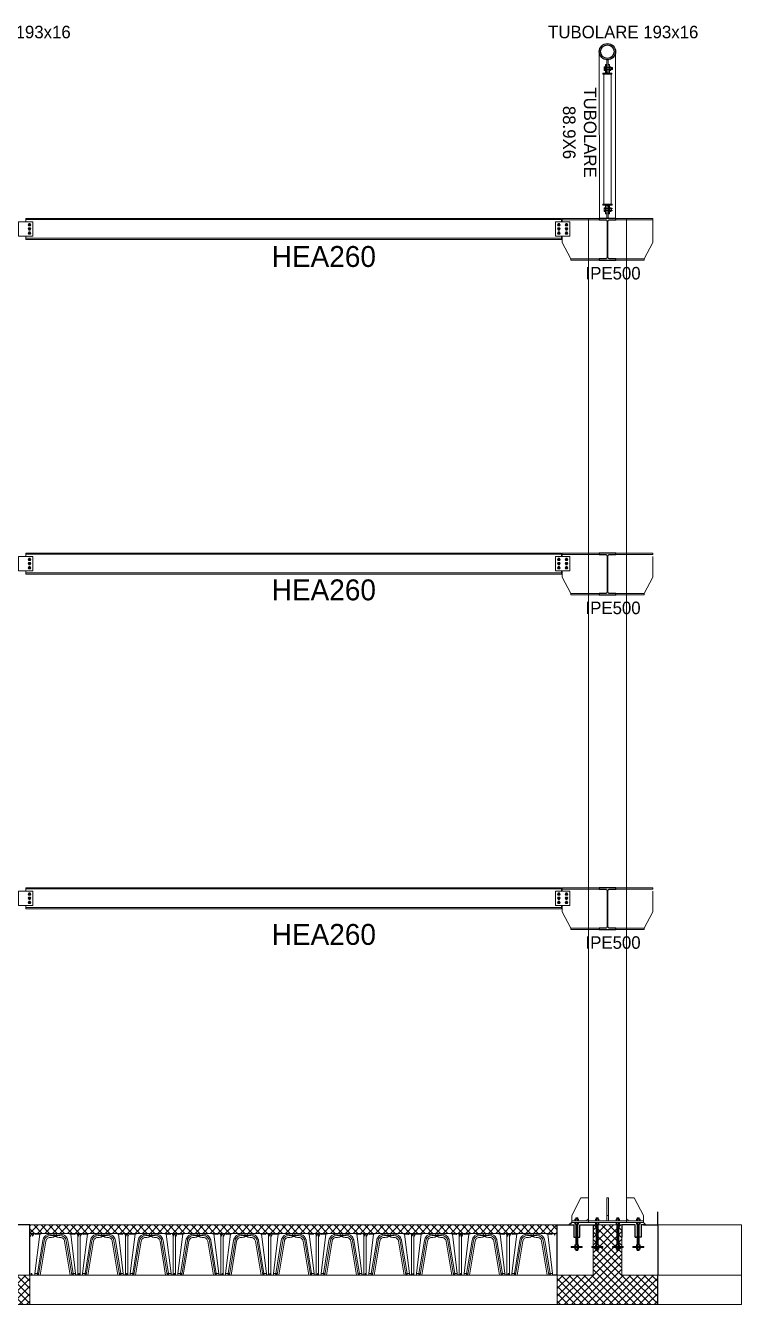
# Model space of a CAD drawing. Header units: millimetres. Extents: x -6949 to 549764, y -83146 to 127128.
# Drawn here: x 541210 to 549764, y 61563 to 76849 of the extents above; entities that cross this region are included whole.
import ezdxf

# ---------------------------------------------------------------- set-up
doc = ezdxf.new("R2010")
doc.units = ezdxf.units.MM
for name, color, linetype, lineweight in [('bulloni', 5, 'Continuous', 9), ('fonda', 7, 'Continuous', 18), ('iglù', 252, 'Continuous', 9), ('piastra', 6, 'Continuous', 18), ('S-BEAM', 5, 'Continuous', 18), ('S-COLS', 7, 'Continuous', 18), ('S-FSTN', 7, 'Continuous', 18), ('S20', 7, 'Continuous', 25), ('SEZIONI acciaio - Steel sections', 7, 'Continuous', 25), ('solaio2', 7, 'Continuous', 9)]:
    doc.layers.add(name, color=color, linetype=linetype, lineweight=lineweight)
doc.layers.add('quote', color=7, linetype='Continuous', lineweight=5, true_color=0x383838)
doc.styles.get("Standard").update_dxf_attribs({"font": ''})
doc.styles.get('Standard').set_extended_font_data('Bahnschrift Light')

# ---------------------------------------------------------------- blocks, each defined once
blk = doc.blocks.new('*U1355')
at = {"layer": 'bulloni'}
for p, q in [((-9, 0), (9, 1)), ((-7, 7), (7, 6)), ((-7, 3), (7, 4)), ((-9, -7), (9, -6)), ((-7, -3), (7, -3))]:
    blk.add_line(p, q, dxfattribs=at)
blk = doc.blocks.new('*U1356')
at = {"color": 0, "linetype": 'ByBlock', "lineweight": -2, "transparency": 16777216}
for p in [(0, 227.5), (0, 210), (0, 192.5), (0, 175), (0, 157.5), (0, 140), (0, 122.5), (0, 105), (0, 87.5), (0, 70), (0, 52.5), (0, 35), (0, 17.5), (0, 0)]:
    blk.add_blockref('*U1355', p, dxfattribs=at)
blk = doc.blocks.new('*U1393')
at = {"layer": 'bulloni'}
for p, q in [((-9, 0), (9, 1)), ((-7, 7), (7, 6)), ((-7, 3), (7, 4)), ((-9, -7), (9, -6)), ((-7, -3), (7, -3))]:
    blk.add_line(p, q, dxfattribs=at)
blk = doc.blocks.new('*U1374')
at = {"color": 0, "linetype": 'ByBlock', "lineweight": -2, "transparency": 16777216}
for p in [(0, 227.5), (0, 210), (0, 192.5), (0, 175), (0, 157.5), (0, 140), (0, 122.5), (0, 105), (0, 87.5), (0, 70), (0, 52.5), (0, 35), (0, 17.5), (0, 0)]:
    blk.add_blockref('*U1393', p, dxfattribs=at)
blk = doc.blocks.new('*U1375')
at = {"layer": 'bulloni'}
for p, q in [((-9, 0), (9, 1)), ((-7, 7), (7, 6)), ((-7, 3), (7, 4)), ((-9, -7), (9, -6)), ((-7, -3), (7, -3))]:
    blk.add_line(p, q, dxfattribs=at)
blk = doc.blocks.new('*U1376')
at = {"color": 0, "linetype": 'ByBlock', "lineweight": -2, "transparency": 16777216}
for p in [(0, 227.5), (0, 210), (0, 192.5), (0, 175), (0, 157.5), (0, 140), (0, 122.5), (0, 105), (0, 87.5), (0, 70), (0, 52.5), (0, 35), (0, 17.5), (0, 0)]:
    blk.add_blockref('*U1375', p, dxfattribs=at)
blk = doc.blocks.new('*U1353')
at = {"layer": 'bulloni'}
for p, q in [((-9, 0), (9, 1)), ((-7, 7), (7, 6)), ((-7, 3), (7, 4)), ((-9, -7), (9, -6)), ((-7, -3), (7, -3))]:
    blk.add_line(p, q, dxfattribs=at)
blk = doc.blocks.new('*U1354')
at = {"color": 0, "linetype": 'ByBlock', "lineweight": -2, "transparency": 16777216}
for p in [(0, 227.5), (0, 210), (0, 192.5), (0, 175), (0, 157.5), (0, 140), (0, 122.5), (0, 105), (0, 87.5), (0, 70), (0, 52.5), (0, 35), (0, 17.5), (0, 0)]:
    blk.add_blockref('*U1353', p, dxfattribs=at)
blk = doc.blocks.new('*U1379')
at = {"layer": 'bulloni'}
blk.add_lwpolyline([(-16, 0), (-8, -14), (8, -14), (16, 0), (8, 14), (-8, 14)], close=True, dxfattribs=at)
for radius in [9, 7.88]:
    blk.add_circle((0, 0), radius, dxfattribs=at)
blk = doc.blocks.new('*U1380')
at = {"color": 0, "linetype": 'ByBlock', "lineweight": -2, "transparency": 16777216}
for p in [(0, 0), (0, -50), (0, -100)]:
    blk.add_blockref('*U1379', p, dxfattribs=at)
blk = doc.blocks.new('*U1372')
at = {"layer": 'bulloni'}
blk.add_lwpolyline([(-16, 0), (-8, -14), (8, -14), (16, 0), (8, 14), (-8, 14)], close=True, dxfattribs=at)
for radius in [9, 7.88]:
    blk.add_circle((0, 0), radius, dxfattribs=at)
blk = doc.blocks.new('*U1373')
at = {"color": 0, "linetype": 'ByBlock', "lineweight": -2, "transparency": 16777216}
for p in [(0, 0), (0, -50), (0, -100)]:
    blk.add_blockref('*U1372', p, dxfattribs=at)
blk = doc.blocks.new('*U1370')
at = {"layer": 'bulloni'}
blk.add_lwpolyline([(-16, 0), (-8, -14), (8, -14), (16, 0), (8, 14), (-8, 14)], close=True, dxfattribs=at)
for radius in [9, 7.88]:
    blk.add_circle((0, 0), radius, dxfattribs=at)
blk = doc.blocks.new('*U1371')
at = {"color": 0, "linetype": 'ByBlock', "lineweight": -2, "transparency": 16777216}
for p in [(0, 0), (0, -50), (0, -100)]:
    blk.add_blockref('*U1370', p, dxfattribs=at)
blk = doc.blocks.new('*U1391')
at = {"layer": 'bulloni'}
blk.add_lwpolyline([(-16, 0), (-8, -14), (8, -14), (16, 0), (8, 14), (-8, 14)], close=True, dxfattribs=at)
for radius in [9, 7.88]:
    blk.add_circle((0, 0), radius, dxfattribs=at)
blk = doc.blocks.new('*U1392')
at = {"color": 0, "linetype": 'ByBlock', "lineweight": -2, "transparency": 16777216}
for p in [(0, 0), (0, -50), (0, -100)]:
    blk.add_blockref('*U1391', p, dxfattribs=at)
blk = doc.blocks.new('*U1383')
at = {"layer": 'bulloni'}
blk.add_lwpolyline([(-16, 0), (-8, -14), (8, -14), (16, 0), (8, 14), (-8, 14)], close=True, dxfattribs=at)
for radius in [9, 7.88]:
    blk.add_circle((0, 0), radius, dxfattribs=at)
blk = doc.blocks.new('*U1384')
at = {"color": 0, "linetype": 'ByBlock', "lineweight": -2, "transparency": 16777216}
for p in [(0, 0), (0, -50), (0, -100)]:
    blk.add_blockref('*U1383', p, dxfattribs=at)
blk = doc.blocks.new('*U1381')
at = {"layer": 'bulloni'}
blk.add_lwpolyline([(-16, 0), (-8, -14), (8, -14), (16, 0), (8, 14), (-8, 14)], close=True, dxfattribs=at)
for radius in [9, 7.88]:
    blk.add_circle((0, 0), radius, dxfattribs=at)
blk = doc.blocks.new('*U1382')
at = {"color": 0, "linetype": 'ByBlock', "lineweight": -2, "transparency": 16777216}
for p in [(0, 0), (0, -50), (0, -100)]:
    blk.add_blockref('*U1381', p, dxfattribs=at)
blk = doc.blocks.new('*U1421')
at = {"layer": 'bulloni'}
blk.add_lwpolyline([(-16, 0), (-8, -14), (8, -14), (16, 0), (8, 14), (-8, 14)], close=True, dxfattribs=at)
for radius in [9, 7.88]:
    blk.add_circle((0, 0), radius, dxfattribs=at)
blk = doc.blocks.new('*U1422')
at = {"color": 0, "linetype": 'ByBlock', "lineweight": -2, "transparency": 16777216}
for p in [(0, 0), (0, -50), (0, -100)]:
    blk.add_blockref('*U1421', p, dxfattribs=at)
blk = doc.blocks.new('*U1413')
at = {"layer": 'bulloni'}
blk.add_lwpolyline([(-16, 0), (-8, -14), (8, -14), (16, 0), (8, 14), (-8, 14)], close=True, dxfattribs=at)
for radius in [9, 7.88]:
    blk.add_circle((0, 0), radius, dxfattribs=at)
blk = doc.blocks.new('*U1414')
at = {"color": 0, "linetype": 'ByBlock', "lineweight": -2, "transparency": 16777216}
for p in [(0, 0), (0, -50), (0, -100)]:
    blk.add_blockref('*U1413', p, dxfattribs=at)
blk = doc.blocks.new('*U1411')
at = {"layer": 'bulloni'}
blk.add_lwpolyline([(-16, 0), (-8, -14), (8, -14), (16, 0), (8, 14), (-8, 14)], close=True, dxfattribs=at)
for radius in [9, 7.88]:
    blk.add_circle((0, 0), radius, dxfattribs=at)
blk = doc.blocks.new('*U1412')
at = {"color": 0, "linetype": 'ByBlock', "lineweight": -2, "transparency": 16777216}
for p in [(0, 0), (0, -50), (0, -100)]:
    blk.add_blockref('*U1411', p, dxfattribs=at)
blk = doc.blocks.new('solido h 50')
at = {"linetype": 'Continuous'}
for p, q in [((107.6, 927.3), (108.9, 933.3)), ((107.6, 927.3), (107.6, 927.3)), ((107.6, 927.2), (107.6, 927.3)), ((107.6, 927.2), (107.6, 927.2)), ((107.6, 925.6), (107.6, 927.2)), ((110.2, 934.3), (113.1, 934.3)), ((115.6, 928.1), (114.5, 933.3)), ((117.8, 931.5), (115.8, 928.1)), ((140.9, 931.9), (123.5, 790.9)), ((126.8, 930.8), (126.5, 931.3)), ((140.8, 931.6), (126.8, 930.8)), ((140.9, 931.9), (140.9, 931.9)), ((140.9, 931.9), (140.9, 931.9)), ((140.9, 931.9), (140.9, 931.9)), ((140.9, 931.9), (140.9, 931.9)), ((141.6, 932.6), (141.6, 932.6)), ((150.4, 933.4), (150.3, 933.4)), ((174.8, 934.2), (174.6, 934.2)), ((177, 934.2), (174.7, 934.2)), ((176.1, 934.2), (174.8, 934.2)), ((177, 934.2), (176.1, 934.2)), ((177.3, 934.2), (177, 934.2)), ((177.3, 934.2), (177.3, 934.2)), ((177.3, 934.2), (177.3, 934.2)), ((177.9, 934.2), (177.3, 934.2)), ((177.9, 934.2), (177.3, 934.2)), ((177.9, 934.2), (177.9, 934.2)), ((179, 934.2), (177.9, 934.2)), ((206.9, 934.3), (186.3, 934.3)), ((186.3, 934.3), (206.9, 934.3)), ((190.6, 920.7), (190.6, 920.7)), ((190.6, 920.7), (190.7, 920.7)), ((190.6, 920.7), (190.7, 920.7)), ((190.6, 920.7), (190.6, 920.7)), ((191.4, 921.8), (191.3, 921.3)), ((191.3, 921.3), (191.3, 921.3)), ((191.3, 921.3), (191.3, 921.3)), ((191.6, 922.7), (191.4, 921.9)), ((191.4, 921.9), (191.4, 921.8)), ((191.6, 922.9), (191.6, 922.9)), ((191.6, 922.9), (191.6, 922.7)), ((191.6, 922.9), (191.6, 922.9)), ((191.9, 927.2), (193, 932.3)), ((192.2, 923.6), (192.2, 923.6)), ((200, 934.3), (193.2, 934.3)), ((193.2, 934.3), (193.2, 934.3)), ((199.3, 933), (193.9, 933)), ((200, 934.3), (200, 934.3)), ((200.1, 932.3), (201.2, 927.2)), ((201.5, 922.9), (201.5, 922.9)), ((201.6, 922.7), (201.5, 922.9)), ((201.5, 922.9), (201.5, 922.9)), ((201.7, 921.9), (201.6, 922.7)), ((201.8, 921.6), (201.7, 921.9)), ((201.9, 921.3), (201.8, 921.6)), ((201.9, 921.3), (201.9, 921.3)), ((201.9, 921.3), (201.9, 921.3)), ((202.5, 920.7), (202.6, 920.7)), ((202.6, 920.7), (202.9, 920.7)), ((202.9, 920.7), (202.6, 920.7)), ((242.8, 933.4), (242.8, 933.4)), ((251.6, 932.6), (251.6, 932.6)), ((252.3, 931.9), (252.3, 931.9)), ((252.3, 931.9), (252.3, 931.9)), ((252.3, 931.9), (252.3, 931.9)), ((252.3, 931.9), (252.3, 931.9)), ((252.3, 931.9), (269.6, 790.9)), ((267.8, 930.7), (252.3, 931.6)), ((277.7, 924.7), (274.2, 930.9)), ((277.7, 924.7), (277.7, 924.7)), ((278, 924.7), (279.6, 932.3)), ((278, 924.7), (278, 924.7)), ((278, 924.7), (278, 924.7)), ((278, 924.7), (278, 924.7)), ((280.5, 933), (281.9, 933)), ((282.8, 932.3), (284.5, 924.3)), ((284.5, 924.3), (284.5, 924.4)), ((284.5, 924.4), (284.5, 924.4)), ((286.3, 927.1), (284.7, 924.3)), ((284.8, 924.3), (284.7, 924.3)), ((287.1, 927.3), (286.6, 927.3)), ((287.1, 927.3), (287.1, 927.3)), ((287.1, 784.3), (287.1, 927.3)), ((107.6, 785.4), (107.6, 907.8)), ((151.9, 908.6), (132.4, 790.9)), ((136.8, 785.3), (157.1, 907.8)), ((163, 906.8), (142.7, 784.3)), ((142.7, 784.3), (163, 906.8)), ((151.9, 908.6), (151.9, 908.6)), ((163, 906.8), (163, 906.8)), ((163, 906.8), (163, 906.8)), ((230.2, 906.8), (230.2, 906.8)), ((250.4, 784.3), (230.2, 906.8)), ((230.2, 906.8), (230.2, 906.8)), ((230.2, 906.8), (250.4, 784.3)), ((256.3, 785.3), (236, 907.8)), ((241.2, 908.6), (241.2, 908.6)), ((260.7, 790.9), (241.2, 908.6)), ((107.6, 785.4), (108.2, 785.4)), ((107.6, 784.9), (107.6, 785.4)), ((108.2, 784.9), (107.6, 784.9)), ((107.6, 784.9), (107.6, 784.9)), ((108.2, 785.4), (108.6, 785.4)), ((108.5, 784.9), (108.2, 784.9)), ((108.5, 784.9), (109.7, 784.9)), ((109.8, 785.4), (108.6, 785.4)), ((112.7, 784.9), (109.7, 784.9)), ((109.8, 785.4), (112.2, 785.4)), ((113.5, 785.4), (112.2, 785.4)), ((113.9, 784.9), (112.7, 784.9)), ((112.8, 784.3), (112.7, 784.9)), ((112.8, 784.3), (114, 784.3)), ((114, 785.4), (113.5, 785.4)), ((113.9, 784.9), (130.1, 784.9)), ((114, 784.3), (113.9, 784.9)), ((123.5, 785.4), (114, 785.4)), ((114, 784.3), (130.1, 784.3)), ((123.5, 790.9), (123.4, 784.9)), ((124.4, 790.9), (123.5, 790.9)), ((124.4, 790.9), (132.5, 790.9)), ((130.1, 784.9), (136.4, 784.9)), ((136.8, 784.3), (130.1, 784.3)), ((131.5, 785.3), (132.5, 790.9)), ((135.3, 790.1), (134.9, 785)), ((137.3, 790.9), (136.2, 790.9)), ((136.8, 785.1), (136.8, 784.3)), ((141.1, 784.3), (136.8, 784.3)), ((141.1, 784.3), (142.7, 784.3)), ((252.1, 784.3), (250.4, 784.3)), ((256.5, 784.3), (252.1, 784.3)), ((255.9, 790.9), (256.9, 790.9)), ((256.3, 785.3), (256.4, 784.9)), ((256.8, 784.9), (256.4, 784.9)), ((256.4, 784.9), (256.5, 784.3)), ((256.5, 784.3), (256.9, 784.3)), ((287.1, 784.9), (256.8, 784.9)), ((256.8, 784.9), (256.8, 784.9)), ((256.9, 784.3), (256.9, 784.3)), ((263.1, 784.3), (256.9, 784.3)), ((258.3, 785), (257.8, 790.1)), ((268.7, 790.9), (260.7, 790.9)), ((261.6, 785.3), (260.7, 790.9)), ((279.3, 784.3), (263.1, 784.3)), ((268.7, 790.9), (269.6, 790.9)), ((269.6, 790.9), (269.7, 784.9)), ((279.3, 784.3), (280.5, 784.3)), ((279.9, 790.1), (279.5, 785)), ((286.7, 784.3), (280.5, 784.3)), ((281.8, 790.9), (280.8, 790.9)), ((283.2, 785), (282.7, 790.1)), ((287.1, 784.3), (286.7, 784.3))]:
    blk.add_line(p, q, dxfattribs=at)
for points in [[(173.4, 931, 0.136663), (161.4, 925.6, 0.075513), (156.2, 919.8, 0.069948), (152.9, 912.6, 0.0344), (151.9, 908.6)], [(157.1, 907.8, -0.089518), (159.9, 915.6, -0.08462), (164.5, 921.1, -0.102034), (171.3, 925, -0.039458), (174.2, 925.6)], [(175.1, 919.3, 0.133193), (168.5, 916.4, 0.106303), (164.5, 911.4, 0.076859), (163, 906.8)], [(191.6, 922.9, -0.162784), (192, 923.5, -0.095787), (192.2, 923.6)], [(201, 923.6, -0.128744), (201.2, 923.4, -0.135765), (201.5, 922.9)], [(218, 919.3, -0.115244), (223.8, 917, -0.089496), (227.6, 913.3, -0.111107), (230.2, 906.8)], [(236, 907.8, 0.089518), (233.3, 915.6, 0.08462), (228.7, 921.1, 0.102034), (221.9, 925, 0.039458), (219, 925.6)], [(241.2, 908.6, 0.07966), (238.3, 917.5, 0.08148), (233.1, 924.4, 0.113923), (223.6, 930.1, 0.040821), (219.8, 931)]]:
    blk.add_lwpolyline(points, format="xyb", dxfattribs=at)
for centre, radius, start, end in [((-10694, 899.6), 10801.6, 0.04323, 0.13798), ((110.2, 933), 1.35, 90, 168), ((113.1, 933), 1.35, 12, 90), ((115.7, 928.1), 0.159, 213.856, 328.0392), ((122.1, 929.1), 4.95, 27, 150), ((141.6, 931.9), 0.75, 91.9179, 173.9883), ((141.6, 931.8), 0.75, 91.9181, 173.9882), ((167.2, 680.5), 253.4, 91.6199, 95.8125), ((188.6, 116.1), 818.2, 90.9842, 92.0008), ((196.6, 773.8), 158.8, 91.2231, 98.3969), ((196.6, 773.8), 153.4, 89.9999, 98.3968), ((196.6, 773.8), 147, 92.3342, 98.3969), ((196.6, 773.8), 147, 92.3339, 98.3969), ((196.6, -692.2), 1626.5, 90.3633, 90.6196), ((186.3, 932.8), 1.5, 90, 90.3633), ((190.6, 921.5), 0.75, 276.8301, 347.6969), ((190.6, 921.5), 0.75, 276.7973, 347.7432), ((196.3, 767.4), 156.2, 89.9081, 91.5201), ((193.2, 933), 1.35, 90, 98.8655), ((193.9, 932.1), 0.9, 90, 168), ((196.6, 773.8), 153.4, 81.6032, 90.0001), ((196.8, 763.3), 160.4, 88.5128, 90.0819), ((199.3, 932.1), 0.9, 12, 90), ((200, 933), 1.35, 81.1345, 90), ((196.6, 773.8), 158.8, 81.6031, 88.7768), ((202.6, 921.5), 0.75, 192.2309, 262.2068), ((202.6, 921.5), 0.751, 192.2044, 262.2384), ((196.6, 773.8), 147, 81.6031, 87.5469), ((196.6, 773.8), 147, 81.6031, 87.5469), ((203.8, 90.8), 843.5, 88.01, 89.7898), ((225.9, 680.5), 253.4, 84.1906, 88.3832), ((251.6, 931.9), 0.75, 6.0149, 88.0851), ((251.6, 931.9), 0.75, 6.0148, 88.0852), ((271, 929.1), 3.6, 30, 152.9143), ((277.8, 924.8), 0.15, 213.9796, 339.3171), ((280.5, 932.1), 0.9, 90, 168), ((281.9, 932.1), 0.9, 12, 90), ((284.6, 924.4), 0.15, 200.4704, 330.0115), ((284.6, 924.4), 0.15, 192.0138, 329.9989), ((286.6, 927), 0.3, 90.0075, 149.9931), ((108.2, 906.6), 1.17, 78.7223, 91.1428), ((131.1, 785.3), 0.452, 269.7718, 350.4703), ((134.8, 785), 0.15, 270, 355), ((136.2, 790), 0.9, 90, 175), ((136.4, 785.3), 0.45, 270, 324.2654), ((136.4, 785.3), 0.45, 324.2654, 350.6), ((137.3, 790), 0.9, 56.716, 90), ((255.9, 790), 0.9, 90, 123.284), ((256.9, 790), 0.9, 5, 90), ((258.4, 785), 0.15, 185, 270), ((262.1, 785.3), 0.452, 189.5297, 270.2282), ((279.3, 785), 0.15, 270, 355), ((280.8, 790), 0.9, 90, 175), ((281.8, 790), 0.9, 5, 90), ((283.3, 785), 0.15, 185, 270)]:
    blk.add_arc(centre, radius, start, end, dxfattribs=at)
blk = doc.blocks.new('*U1425')
at = {"layer": 'iglù', "linetype": 'Continuous', "xscale": -3.333639676299367, "yscale": 3.333639676299367, "zscale": 3.333639676299367}
blk.add_blockref('solido h 50', (658, -2865), dxfattribs=at)
blk = doc.blocks.new('*U1426')
at = {"layer": 'S-BEAM', "color": 0, "linetype": 'ByBlock', "lineweight": -2, "transparency": 16777216}
for p in [(0, 0), (570, 0), (1140, 0), (1710, 0), (2280, 0), (2850, 0), (3420, 0), (3990, 0), (4560, 0), (5130, 0), (5700, 0)]:
    blk.add_blockref('*U1425', p, dxfattribs=at)

msp = doc.modelspace()

# ---------------------------------------------------------------- hatches: boundary and pattern name
at = {"layer": 'fonda'}
h = msp.add_hatch(dxfattribs=at)
h.set_pattern_fill('ANSI37', color=256, scale=20)
h.set_pattern_definition([(45, (491809.8, 98451.32), (-44.90128, 44.90128), []), (135, (491809.8, 98451.32), (-44.90128, -44.90128), [])])
h.paths.add_polyline_path([(540493.1, 61913.5), (540064, 61913.5), (540064, 61913), (540063.9, 61563.4), (541260.1, 61563.4), (541261, 61913.3), (540834.8, 61914.4), (540834.8, 62512.9), (540493.1, 62512.9)])
h = msp.add_hatch(dxfattribs=at)
h.set_pattern_fill('ANSI37', color=256, scale=20)
h.set_pattern_definition([(45, (499309.8, 98451.32), (-44.90128, 44.90128), []), (135, (499309.8, 98451.32), (-44.90128, -44.90128), [])])
h.paths.add_polyline_path([(547993.1, 61913.5), (547564, 61913.5), (547564, 61913), (547563.9, 61563.4), (548760.1, 61563.4), (548761, 61913.3), (548334.8, 61914.4), (548334.8, 62512.9), (547993.1, 62512.9)])
at = {"layer": 'S-BEAM', "true_color": 0xc7c8ca}
h = msp.add_hatch(dxfattribs=at)
h.set_pattern_fill('ANSI37', color=9, scale=20)
h.set_pattern_definition([(45, (491808.22, 98451.19), (-44.90128, 44.90128), []), (135, (491808.22, 98451.19), (-44.90128, -44.90128), [])])
h.paths.add_polyline_path([(547562.4, 62512.9), (541262.4, 62512.8), (541262.4, 62412.8), (547562.4, 62412.9)])

# ---------------------------------------------------------------- linework, layer by layer
for points in [[(548764, 62513), (548764, 62669.8)], [(541261, 61913.4), (541262.4, 62512.8), (541122, 62513)], [(547563.9, 61913.5), (547564, 62513), (547734, 62513)], [(547809.2, 62369), (547832, 62369), (547832, 62513)], [(548594, 62513), (548764, 62513), (548763.6, 61913.3)]]:
    msp.add_lwpolyline(points)
at = {"layer": 'bulloni'}
for p, q in [((548122.2, 76352.7), (548123.9, 76355.2)), ((548122.2, 76352.7), (548122.2, 76316.2)), ((548122.2, 76316.2), (548123.9, 76313.7)), ((548123.9, 76355.2), (548136.5, 76355.2)), ((548123.9, 76344.8), (548136.5, 76344.8)), ((548136.5, 76324), (548123.9, 76324)), ((548123.9, 76313.7), (548136.5, 76313.7)), ((548136.5, 76355.2), (548136.5, 76313.7)), ((548136.5, 76351.1), (548137.2, 76351.1)), ((548136.5, 76317.8), (548137.2, 76317.8)), ((548137.2, 76351.1), (548137.2, 76317.8)), ((548186.5, 76346.4), (548138.5, 76346.4)), ((548186.5, 76322.4), (548138.5, 76322.4)), ((548186.5, 76352.7), (548188.2, 76355.2)), ((548186.5, 76352.7), (548186.5, 76316.2)), ((548186.5, 76316.2), (548188.2, 76313.7)), ((548188.2, 76355.2), (548203.9, 76355.2)), ((548188.2, 76344.8), (548203.9, 76344.8)), ((548203.9, 76324), (548188.2, 76324)), ((548188.2, 76313.7), (548203.9, 76313.7)), ((548205.5, 76352.7), (548203.9, 76355.2)), ((548205.5, 76316.2), (548203.9, 76313.7)), ((548205.5, 76352.7), (548205.5, 76316.2)), ((548220.9, 76346.4), (548205.5, 76346.4)), ((548220.9, 76322.4), (548205.5, 76322.4)), ((548208.1, 76325.8), (548207.1, 76343.1)), ((548211.3, 76327.8), (548210.6, 76341.1)), ((548214.8, 76325.8), (548213.8, 76343.1)), ((548218, 76327.8), (548217.2, 76341.1)), ((548220.9, 76346.4), (548222.2, 76345.1)), ((548220.9, 76346.4), (548220.9, 76322.4)), ((548222.2, 76323.8), (548220.9, 76322.4)), ((548222.2, 76345.1), (548222.2, 76323.8)), ((548123.6, 74667.2), (548125.3, 74669.7)), ((548123.6, 74630.6), (548123.6, 74667.2)), ((548123.6, 74630.6), (548125.3, 74628.1)), ((548125.3, 74669.7), (548137.9, 74669.7)), ((548137.9, 74659.3), (548125.3, 74659.3)), ((548125.3, 74638.5), (548137.9, 74638.5)), ((548125.3, 74628.1), (548137.9, 74628.1)), ((548137.9, 74628.1), (548137.9, 74669.7)), ((548137.9, 74665.6), (548138.6, 74665.6)), ((548137.9, 74632.2), (548138.6, 74632.2)), ((548138.6, 74632.2), (548138.6, 74665.6)), ((548187.9, 74660.9), (548139.9, 74660.9)), ((548187.9, 74636.9), (548139.9, 74636.9)), ((548187.9, 74667.2), (548189.6, 74669.7)), ((548187.9, 74630.6), (548187.9, 74667.2)), ((548187.9, 74630.6), (548189.6, 74628.1)), ((548189.6, 74669.7), (548205.3, 74669.7)), ((548205.3, 74659.3), (548189.6, 74659.3)), ((548189.6, 74638.5), (548205.3, 74638.5)), ((548189.6, 74628.1), (548205.3, 74628.1)), ((548206.9, 74667.2), (548205.3, 74669.7)), ((548206.9, 74630.6), (548205.3, 74628.1)), ((548206.9, 74630.6), (548206.9, 74667.2)), ((548222.3, 74660.9), (548206.9, 74660.9)), ((548222.3, 74636.9), (548206.9, 74636.9)), ((548209.5, 74657.6), (548208.5, 74640.2)), ((548212.7, 74655.6), (548212, 74642.2)), ((547777.8, 62583), (547775.3, 62581.3)), ((547775.3, 62565.6), (547775.3, 62581.3)), ((547777.8, 62564), (547775.3, 62565.6)), ((547777.8, 62543), (547775.3, 62541.3)), ((547775.3, 62541.3), (547775.3, 62525.6)), ((547777.8, 62524), (547775.3, 62525.6)), ((547777.8, 62583), (547814.3, 62583)), ((547777.8, 62564), (547814.3, 62564)), ((547814.3, 62543), (547777.8, 62543)), ((547814.3, 62524), (547777.8, 62524)), ((547784, 62598.3), (547785.4, 62599.6)), ((547784, 62598.3), (547784, 62583)), ((547784, 62598.3), (547808, 62598.3)), ((547784, 62563), (547808, 62563)), ((547784, 62275), (547784, 62524)), ((547785.4, 62599.6), (547806.7, 62599.6)), ((547785.6, 62565.6), (547785.6, 62581.3)), ((547785.6, 62525.6), (547785.6, 62541.3)), ((547804.7, 62592.2), (547787.4, 62591.2)), ((547804.7, 62585.5), (547787.4, 62584.6)), ((547802.7, 62595.4), (547789.4, 62594.7)), ((547802.7, 62588.7), (547789.4, 62588)), ((547806.4, 62581.3), (547806.4, 62565.6)), ((547806.4, 62541.3), (547806.4, 62525.6)), ((547806.7, 62599.6), (547808, 62598.3)), ((547808, 62598.3), (547808, 62583)), ((547808, 62524), (547808, 62275)), ((547814.3, 62583), (547816.8, 62581.3)), ((547814.3, 62564), (547816.8, 62565.6)), ((547814.3, 62543), (547816.8, 62541.3)), ((547814.3, 62524), (547816.8, 62525.6)), ((547816.8, 62565.6), (547816.8, 62581.3)), ((547816.8, 62541.3), (547816.8, 62525.6)), ((548023.1, 62583), (548020.6, 62581.3)), ((548020.6, 62565.6), (548020.6, 62581.3)), ((548023.1, 62564), (548020.6, 62565.6)), ((548023.1, 62543), (548020.6, 62541.3)), ((548020.6, 62541.3), (548020.6, 62525.6)), ((548023.1, 62524), (548020.6, 62525.6)), ((548023.1, 62583), (548059.6, 62583)), ((548023.1, 62564), (548059.6, 62564)), ((548059.6, 62543), (548023.1, 62543)), ((548059.6, 62524), (548023.1, 62524)), ((548029.3, 62598.3), (548030.7, 62599.6)), ((548029.3, 62598.3), (548029.3, 62583)), ((548029.3, 62598.3), (548053.3, 62598.3)), ((548029.3, 62563), (548053.3, 62563)), ((548029.3, 62275), (548029.3, 62524)), ((548030.7, 62599.6), (548052, 62599.6)), ((548030.9, 62565.6), (548030.9, 62581.3)), ((548030.9, 62525.6), (548030.9, 62541.3)), ((548050, 62592.2), (548032.7, 62591.2)), ((548050, 62585.5), (548032.7, 62584.6)), ((548048, 62595.4), (548034.7, 62594.7)), ((548048, 62588.7), (548034.7, 62588)), ((548051.7, 62581.3), (548051.7, 62565.6)), ((548051.7, 62541.3), (548051.7, 62525.6)), ((548052, 62599.6), (548053.3, 62598.3)), ((548053.3, 62598.3), (548053.3, 62583)), ((548053.3, 62524), (548053.3, 62275)), ((548059.6, 62583), (548062.1, 62581.3)), ((548059.6, 62564), (548062.1, 62565.6)), ((548059.6, 62543), (548062.1, 62541.3)), ((548059.6, 62524), (548062.1, 62525.6)), ((548062.1, 62565.6), (548062.1, 62581.3)), ((548062.1, 62541.3), (548062.1, 62525.6)), ((548268.4, 62583), (548265.9, 62581.3)), ((548265.9, 62565.6), (548265.9, 62581.3)), ((548268.4, 62564), (548265.9, 62565.6)), ((548268.4, 62543), (548265.9, 62541.3)), ((548265.9, 62541.3), (548265.9, 62525.6)), ((548268.4, 62524), (548265.9, 62525.6)), ((548268.4, 62583), (548304.9, 62583)), ((548268.4, 62564), (548304.9, 62564)), ((548304.9, 62543), (548268.4, 62543)), ((548304.9, 62524), (548268.4, 62524)), ((548274.6, 62598.3), (548276, 62599.6)), ((548274.6, 62598.3), (548274.6, 62583)), ((548274.6, 62598.3), (548298.6, 62598.3)), ((548274.6, 62563), (548298.6, 62563)), ((548274.6, 62275), (548274.6, 62524)), ((548276, 62599.6), (548297.3, 62599.6)), ((548276.2, 62565.6), (548276.2, 62581.3)), ((548276.2, 62525.6), (548276.2, 62541.3)), ((548295.3, 62592.2), (548278, 62591.2)), ((548295.3, 62585.5), (548278, 62584.6)), ((548293.3, 62595.4), (548280, 62594.7)), ((548293.3, 62588.7), (548280, 62588)), ((548297, 62581.3), (548297, 62565.6)), ((548297, 62541.3), (548297, 62525.6)), ((548297.3, 62599.6), (548298.6, 62598.3)), ((548298.6, 62598.3), (548298.6, 62583)), ((548298.6, 62524), (548298.6, 62275)), ((548304.9, 62583), (548307.4, 62581.3)), ((548304.9, 62564), (548307.4, 62565.6)), ((548304.9, 62543), (548307.4, 62541.3)), ((548304.9, 62524), (548307.4, 62525.6)), ((548307.4, 62565.6), (548307.4, 62581.3)), ((548307.4, 62541.3), (548307.4, 62525.6)), ((548513.7, 62583), (548511.2, 62581.3)), ((548511.2, 62565.6), (548511.2, 62581.3)), ((548513.7, 62564), (548511.2, 62565.6)), ((548513.7, 62543), (548511.2, 62541.3)), ((548511.2, 62541.3), (548511.2, 62525.6)), ((548513.7, 62524), (548511.2, 62525.6)), ((548513.7, 62583), (548550.2, 62583)), ((548513.7, 62564), (548550.2, 62564)), ((548550.2, 62543), (548513.7, 62543)), ((548550.2, 62524), (548513.7, 62524)), ((548519.9, 62598.3), (548521.3, 62599.6)), ((548519.9, 62598.3), (548519.9, 62583)), ((548519.9, 62598.3), (548543.9, 62598.3)), ((548519.9, 62563), (548543.9, 62563)), ((548519.9, 62275), (548519.9, 62524)), ((548521.3, 62599.6), (548542.6, 62599.6)), ((548521.5, 62565.6), (548521.5, 62581.3)), ((548521.5, 62525.6), (548521.5, 62541.3)), ((548540.6, 62592.2), (548523.3, 62591.2)), ((548540.6, 62585.5), (548523.3, 62584.6)), ((548538.6, 62595.4), (548525.3, 62594.7)), ((548538.6, 62588.7), (548525.3, 62588)), ((548542.3, 62581.3), (548542.3, 62565.6)), ((548542.3, 62541.3), (548542.3, 62525.6)), ((548542.6, 62599.6), (548543.9, 62598.3)), ((548543.9, 62598.3), (548543.9, 62583)), ((548543.9, 62524), (548543.9, 62275)), ((548550.2, 62583), (548552.7, 62581.3)), ((548550.2, 62564), (548552.7, 62565.6)), ((548550.2, 62543), (548552.7, 62541.3)), ((548550.2, 62524), (548552.7, 62525.6)), ((548552.7, 62565.6), (548552.7, 62581.3)), ((548552.7, 62541.3), (548552.7, 62525.6)), ((547777.8, 62275), (547775.3, 62273.3)), ((547775.3, 62273.3), (547775.3, 62257.6)), ((547777.8, 62256), (547775.3, 62257.6)), ((547777.8, 62243), (547775.3, 62241.3)), ((547775.3, 62241.3), (547775.3, 62225.6)), ((547777.8, 62224), (547775.3, 62225.6)), ((547777.8, 62275), (547814.3, 62275)), ((547777.8, 62256), (547814.3, 62256)), ((547777.8, 62243), (547814.3, 62243)), ((547777.8, 62224), (547814.3, 62224)), ((547784, 62208.6), (547784, 62224)), ((547785.6, 62273.3), (547785.6, 62257.6)), ((547785.6, 62241.3), (547785.6, 62225.6)), ((547804.7, 62221.4), (547787.4, 62222.4)), ((547804.7, 62214.7), (547787.4, 62215.7)), ((547802.7, 62218.2), (547789.4, 62218.9)), ((547802.7, 62211.5), (547789.4, 62212.3)), ((547806.4, 62257.6), (547806.4, 62273.3)), ((547806.4, 62225.6), (547806.4, 62241.3)), ((547808, 62208.6), (547808, 62224)), ((547814.3, 62275), (547816.8, 62273.3)), ((547814.3, 62256), (547816.8, 62257.6)), ((547814.3, 62243), (547816.8, 62241.3)), ((547814.3, 62224), (547816.8, 62225.6)), ((547816.8, 62273.3), (547816.8, 62257.6)), ((547816.8, 62241.3), (547816.8, 62225.6)), ((548023.1, 62275), (548020.6, 62273.3)), ((548020.6, 62273.3), (548020.6, 62257.6)), ((548023.1, 62256), (548020.6, 62257.6)), ((548023.1, 62243), (548020.6, 62241.3)), ((548020.6, 62241.3), (548020.6, 62225.6)), ((548023.1, 62224), (548020.6, 62225.6)), ((548023.1, 62275), (548059.6, 62275)), ((548023.1, 62256), (548059.6, 62256)), ((548023.1, 62243), (548059.6, 62243)), ((548023.1, 62224), (548059.6, 62224)), ((548029.3, 62208.6), (548029.3, 62224)), ((548030.9, 62273.3), (548030.9, 62257.6)), ((548030.9, 62241.3), (548030.9, 62225.6)), ((548050, 62221.4), (548032.7, 62222.4)), ((548050, 62214.7), (548032.7, 62215.7)), ((548048, 62218.2), (548034.7, 62218.9)), ((548048, 62211.5), (548034.7, 62212.3)), ((548051.7, 62257.6), (548051.7, 62273.3)), ((548051.7, 62225.6), (548051.7, 62241.3)), ((548053.3, 62208.6), (548053.3, 62224)), ((548059.6, 62275), (548062.1, 62273.3)), ((548059.6, 62256), (548062.1, 62257.6)), ((548059.6, 62243), (548062.1, 62241.3)), ((548059.6, 62224), (548062.1, 62225.6)), ((548062.1, 62273.3), (548062.1, 62257.6)), ((548062.1, 62241.3), (548062.1, 62225.6)), ((548268.4, 62275), (548265.9, 62273.3)), ((548265.9, 62273.3), (548265.9, 62257.6)), ((548268.4, 62256), (548265.9, 62257.6)), ((548268.4, 62243), (548265.9, 62241.3)), ((548265.9, 62241.3), (548265.9, 62225.6)), ((548268.4, 62224), (548265.9, 62225.6)), ((548268.4, 62275), (548304.9, 62275)), ((548268.4, 62256), (548304.9, 62256)), ((548268.4, 62243), (548304.9, 62243)), ((548268.4, 62224), (548304.9, 62224)), ((548274.6, 62208.6), (548274.6, 62224)), ((548276.2, 62273.3), (548276.2, 62257.6)), ((548276.2, 62241.3), (548276.2, 62225.6)), ((548295.3, 62221.4), (548278, 62222.4)), ((548295.3, 62214.7), (548278, 62215.7)), ((548293.3, 62218.2), (548280, 62218.9)), ((548293.3, 62211.5), (548280, 62212.3)), ((548297, 62257.6), (548297, 62273.3)), ((548297, 62225.6), (548297, 62241.3)), ((548298.6, 62208.6), (548298.6, 62224)), ((548304.9, 62275), (548307.4, 62273.3)), ((548304.9, 62256), (548307.4, 62257.6)), ((548304.9, 62243), (548307.4, 62241.3)), ((548304.9, 62224), (548307.4, 62225.6)), ((548307.4, 62273.3), (548307.4, 62257.6)), ((548307.4, 62241.3), (548307.4, 62225.6)), ((548513.7, 62275), (548511.2, 62273.3)), ((548511.2, 62273.3), (548511.2, 62257.6)), ((548513.7, 62256), (548511.2, 62257.6)), ((548513.7, 62243), (548511.2, 62241.3)), ((548511.2, 62241.3), (548511.2, 62225.6)), ((548513.7, 62224), (548511.2, 62225.6)), ((548513.7, 62275), (548550.2, 62275)), ((548513.7, 62256), (548550.2, 62256)), ((548513.7, 62243), (548550.2, 62243)), ((548513.7, 62224), (548550.2, 62224)), ((548519.9, 62208.6), (548519.9, 62224)), ((548521.5, 62273.3), (548521.5, 62257.6)), ((548521.5, 62241.3), (548521.5, 62225.6)), ((548540.6, 62221.4), (548523.3, 62222.4)), ((548540.6, 62214.7), (548523.3, 62215.7)), ((548538.6, 62218.2), (548525.3, 62218.9)), ((548538.6, 62211.5), (548525.3, 62212.3)), ((548542.3, 62257.6), (548542.3, 62273.3)), ((548542.3, 62225.6), (548542.3, 62241.3)), ((548543.9, 62208.6), (548543.9, 62224)), ((548550.2, 62275), (548552.7, 62273.3)), ((548550.2, 62256), (548552.7, 62257.6)), ((548550.2, 62243), (548552.7, 62241.3)), ((548550.2, 62224), (548552.7, 62225.6)), ((548552.7, 62273.3), (548552.7, 62257.6)), ((548552.7, 62241.3), (548552.7, 62225.6)), ((547784, 62208.6), (547785.4, 62207.3)), ((547784, 62208.6), (547808, 62208.6)), ((547785.4, 62207.3), (547806.7, 62207.3)), ((547806.7, 62207.3), (547808, 62208.6)), ((548029.3, 62208.6), (548030.7, 62207.3)), ((548029.3, 62208.6), (548053.3, 62208.6)), ((548030.7, 62207.3), (548052, 62207.3)), ((548052, 62207.3), (548053.3, 62208.6)), ((548274.6, 62208.6), (548276, 62207.3)), ((548274.6, 62208.6), (548298.6, 62208.6)), ((548276, 62207.3), (548297.3, 62207.3)), ((548297.3, 62207.3), (548298.6, 62208.6)), ((548519.9, 62208.6), (548521.3, 62207.3)), ((548519.9, 62208.6), (548543.9, 62208.6)), ((548521.3, 62207.3), (548542.6, 62207.3)), ((548542.6, 62207.3), (548543.9, 62208.6))]:
    msp.add_line(p, q, dxfattribs=at)
for points in [[(547861, 62256), (547731, 62256), (547731, 62243), (547861, 62243), (547861, 62256)], [(548106.3, 62256), (547976.3, 62256), (547976.3, 62243), (548106.3, 62243), (548106.3, 62256)], [(548351.6, 62256), (548221.6, 62256), (548221.6, 62243), (548351.6, 62243), (548351.6, 62256)], [(548596.9, 62256), (548466.9, 62256), (548466.9, 62243), (548596.9, 62243), (548596.9, 62256)]]:
    msp.add_lwpolyline(points, dxfattribs=at)
for centre, radius, start, end in [((548131.1, 76350), 8.9, 144.26215, 215.73785), ((548155.3, 76334.4), 33.1, 161.68582, 198.31418), ((548131.1, 76318.8), 8.9, 144.26215, 215.73785), ((548138.5, 76347.8), 1.33, 180, 270), ((548138.5, 76321.1), 1.33, 90, 180), ((548195.4, 76350), 8.9, 144.26215, 215.73785), ((548219.6, 76334.4), 33.1, 161.68582, 198.31418), ((548195.4, 76318.8), 8.9, 144.26215, 215.73785), ((548196.6, 76350), 8.9, 324.26215, 35.73785), ((548172.5, 76334.4), 33.1, 341.68582, 18.31418), ((548196.6, 76318.8), 8.9, 324.26215, 35.73785), ((548132.5, 74664.5), 8.9, 144.26215, 215.73785), ((548156.7, 74648.9), 33.1, 161.68582, 198.31418), ((548132.5, 74633.3), 8.9, 144.26215, 215.73785), ((548139.9, 74662.2), 1.33, 180, 270), ((548139.9, 74635.6), 1.33, 90, 180), ((548196.8, 74664.5), 8.9, 144.26215, 215.73785), ((548221, 74648.9), 33.1, 161.68582, 198.31418), ((548196.8, 74633.3), 8.9, 144.26215, 215.73785), ((548198, 74664.5), 8.9, 324.26215, 35.73785), ((548173.9, 74648.9), 33.1, 341.68582, 18.31418), ((548198, 74633.3), 8.9, 324.26215, 35.73785), ((547780.5, 62574.1), 8.9, 54.26215, 125.73785), ((547780.5, 62572.9), 8.9, 234.26215, 305.73785), ((547780.5, 62534.1), 8.9, 54.26215, 125.73785), ((547780.5, 62532.9), 8.9, 234.26215, 305.73785), ((547796, 62549.9), 33.1, 71.68582, 108.31418), ((547796, 62597), 33.1, 251.68582, 288.31418), ((547796, 62509.9), 33.1, 71.68582, 108.31418), ((547796, 62557), 33.1, 251.68582, 288.31418), ((547811.6, 62574.1), 8.9, 54.26215, 125.73785), ((547811.6, 62572.9), 8.9, 234.26215, 305.73785), ((547811.6, 62534.1), 8.9, 54.26215, 125.73785), ((547811.6, 62532.9), 8.9, 234.26215, 305.73785), ((548025.8, 62574.1), 8.9, 54.26215, 125.73785), ((548025.8, 62572.9), 8.9, 234.26215, 305.73785), ((548025.8, 62534.1), 8.9, 54.26215, 125.73785), ((548025.8, 62532.9), 8.9, 234.26215, 305.73785), ((548041.3, 62549.9), 33.1, 71.68582, 108.31418), ((548041.3, 62597), 33.1, 251.68582, 288.31418), ((548041.3, 62509.9), 33.1, 71.68582, 108.31418), ((548041.3, 62557), 33.1, 251.68582, 288.31418), ((548056.9, 62574.1), 8.9, 54.26215, 125.73785), ((548056.9, 62572.9), 8.9, 234.26215, 305.73785), ((548056.9, 62534.1), 8.9, 54.26215, 125.73785), ((548056.9, 62532.9), 8.9, 234.26215, 305.73785), ((548271.1, 62574.1), 8.9, 54.26215, 125.73785), ((548271.1, 62572.9), 8.9, 234.26215, 305.73785), ((548271.1, 62534.1), 8.9, 54.26215, 125.73785), ((548271.1, 62532.9), 8.9, 234.26215, 305.73785), ((548286.6, 62549.9), 33.1, 71.68582, 108.31418), ((548286.6, 62597), 33.1, 251.68582, 288.31418), ((548286.6, 62509.9), 33.1, 71.68582, 108.31418), ((548286.6, 62557), 33.1, 251.68582, 288.31418), ((548302.2, 62574.1), 8.9, 54.26215, 125.73785), ((548302.2, 62572.9), 8.9, 234.26215, 305.73785), ((548302.2, 62534.1), 8.9, 54.26215, 125.73785), ((548302.2, 62532.9), 8.9, 234.26215, 305.73785), ((548516.4, 62574.1), 8.9, 54.26215, 125.73785), ((548516.4, 62572.9), 8.9, 234.26215, 305.73785), ((548516.4, 62534.1), 8.9, 54.26215, 125.73785), ((548516.4, 62532.9), 8.9, 234.26215, 305.73785), ((548531.9, 62549.9), 33.1, 71.68582, 108.31418), ((548531.9, 62597), 33.1, 251.68582, 288.31418), ((548531.9, 62509.9), 33.1, 71.68582, 108.31418), ((548531.9, 62557), 33.1, 251.68582, 288.31418), ((548547.5, 62574.1), 8.9, 54.26215, 125.73785), ((548547.5, 62572.9), 8.9, 234.26215, 305.73785), ((548547.5, 62534.1), 8.9, 54.26215, 125.73785), ((548547.5, 62532.9), 8.9, 234.26215, 305.73785), ((547780.5, 62266.1), 8.9, 54.26215, 125.73785), ((547780.5, 62264.9), 8.9, 234.26215, 305.73785), ((547780.5, 62234.1), 8.9, 54.26215, 125.73785), ((547780.5, 62232.9), 8.9, 234.26215, 305.73785), ((547796, 62241.9), 33.1, 71.68582, 108.31418), ((547796, 62289), 33.1, 251.68582, 288.31418), ((547796, 62209.9), 33.1, 71.68582, 108.31418), ((547796, 62257), 33.1, 251.68582, 288.31418), ((547811.6, 62266.1), 8.9, 54.26215, 125.73785), ((547811.6, 62264.9), 8.9, 234.26215, 305.73785), ((547811.6, 62234.1), 8.9, 54.26215, 125.73785), ((547811.6, 62232.9), 8.9, 234.26215, 305.73785), ((548025.8, 62266.1), 8.9, 54.26215, 125.73785), ((548025.8, 62264.9), 8.9, 234.26215, 305.73785), ((548025.8, 62234.1), 8.9, 54.26215, 125.73785), ((548025.8, 62232.9), 8.9, 234.26215, 305.73785), ((548041.3, 62241.9), 33.1, 71.68582, 108.31418), ((548041.3, 62289), 33.1, 251.68582, 288.31418), ((548041.3, 62209.9), 33.1, 71.68582, 108.31418), ((548041.3, 62257), 33.1, 251.68582, 288.31418), ((548056.9, 62266.1), 8.9, 54.26215, 125.73785), ((548056.9, 62264.9), 8.9, 234.26215, 305.73785), ((548056.9, 62234.1), 8.9, 54.26215, 125.73785), ((548056.9, 62232.9), 8.9, 234.26215, 305.73785), ((548271.1, 62266.1), 8.9, 54.26215, 125.73785), ((548271.1, 62264.9), 8.9, 234.26215, 305.73785), ((548271.1, 62234.1), 8.9, 54.26215, 125.73785), ((548271.1, 62232.9), 8.9, 234.26215, 305.73785), ((548286.6, 62241.9), 33.1, 71.68582, 108.31418), ((548286.6, 62289), 33.1, 251.68582, 288.31418), ((548286.6, 62209.9), 33.1, 71.68582, 108.31418), ((548286.6, 62257), 33.1, 251.68582, 288.31418), ((548302.2, 62266.1), 8.9, 54.26215, 125.73785), ((548302.2, 62264.9), 8.9, 234.26215, 305.73785), ((548302.2, 62234.1), 8.9, 54.26215, 125.73785), ((548302.2, 62232.9), 8.9, 234.26215, 305.73785), ((548516.4, 62266.1), 8.9, 54.26215, 125.73785), ((548516.4, 62264.9), 8.9, 234.26215, 305.73785), ((548516.4, 62234.1), 8.9, 54.26215, 125.73785), ((548516.4, 62232.9), 8.9, 234.26215, 305.73785), ((548531.9, 62241.9), 33.1, 71.68582, 108.31418), ((548531.9, 62289), 33.1, 251.68582, 288.31418), ((548531.9, 62209.9), 33.1, 71.68582, 108.31418), ((548531.9, 62257), 33.1, 251.68582, 288.31418), ((548547.5, 62266.1), 8.9, 54.26215, 125.73785), ((548547.5, 62264.9), 8.9, 234.26215, 305.73785), ((548547.5, 62234.1), 8.9, 54.26215, 125.73785), ((548547.5, 62232.9), 8.9, 234.26215, 305.73785)]:
    msp.add_arc(centre, radius, start, end, dxfattribs=at)
at = {"layer": 'fonda'}
for points in [[(540493.1, 61913.5), (540493.1, 62512.9), (540834.8, 62512.9), (540834.8, 61914.4), (541261, 61913.3), (541260.1, 61563.4), (540063.9, 61563.4), (540063.9, 61913.5)], [(547993.1, 61913.5), (547993.1, 62512.9), (548334.8, 62512.9), (548334.8, 61914.4), (548761, 61913.3), (548760.1, 61563.4), (547563.9, 61563.4), (547563.9, 61913.5)], [(541260.6, 61913), (547563.9, 61913), (547563.9, 61563.4), (541260.6, 61563.4)], [(548764, 61913), (549763.9, 61913), (549763.9, 61563.4), (548764, 61563.4)]]:
    msp.add_lwpolyline(points, close=True, dxfattribs=at)
for points in [[(547562.4, 62512.8), (541262.4, 62512.8), (541259.5, 61913.1), (547562.4, 61913.4), (547562.4, 62512.8)], [(547564, 62513), (541262.4, 62512.8), (541261, 61913.3), (547564, 61913), (547564, 62513)], [(549764, 62513), (548764, 62513), (548764, 61913), (549764, 61913), (549764, 62513)]]:
    msp.add_lwpolyline(points, dxfattribs=at)
at = {"layer": 'piastra'}
for p, q in [((547622.9, 74503.4), (547622.9, 74527.4)), ((548704.9, 74527.4), (548704.9, 74503.4)), ((548704.9, 74503.4), (548704.9, 74256.1)), ((547622.9, 74333.4), (547622.9, 74256.1)), ((547724.6, 74059.4), (547622.9, 74256.1)), ((548603.3, 74059.4), (548704.9, 74256.1)), ((547622.9, 70503.4), (547622.9, 70527.4)), ((548704.9, 70503.4), (548704.9, 70256.1)), ((547622.9, 70333.4), (547622.9, 70256.1)), ((547724.6, 70059.4), (547622.9, 70256.1)), ((548603.3, 70059.4), (548704.9, 70256.1)), ((547622.9, 66503.4), (547622.9, 66527.4)), ((548704.9, 66503.4), (548704.9, 66256.1)), ((547622.9, 66333.4), (547622.9, 66256.1)), ((547724.6, 66059.4), (547622.9, 66256.1)), ((548603.3, 66059.4), (548704.9, 66256.1))]:
    msp.add_line(p, q, dxfattribs=at)
for points in [[(548154.5, 76285), (548154.5, 76439.9)], [(548154.5, 76439.9), (548170.5, 76439.9)], [(548170.5, 76285), (548170.5, 76439.9)], [(548152.5, 76383.8), (548138.5, 76383.8), (548138.5, 76281.8)], [(548152.5, 76383.9), (548152.5, 76383.9), (548152.5, 76281.8)], [(548154.5, 76285), (548170.5, 76285)], [(548172.5, 76383.9), (548172.5, 76383.9), (548172.5, 76281.8)], [(548172.5, 76383.8), (548186.5, 76383.8), (548186.5, 76281.8)], [(548153.9, 74599.5), (548139.9, 74599.5), (548139.9, 74701.6)], [(548153.9, 74599.4), (548153.9, 74599.4), (548153.9, 74701.6)], [(548155.9, 74698.4), (548155.9, 74543.4)], [(548155.9, 74698.4), (548171.9, 74698.4)], [(548171.9, 74698.4), (548171.9, 74543.4)], [(548173.9, 74599.4), (548173.9, 74599.4), (548173.9, 74701.6)], [(548173.9, 74599.5), (548187.9, 74599.5), (548187.9, 74701.6)], [(548190, 74527.4), (548704.9, 74527.4), (548704.9, 74543.4), (547622.9, 74543.4), (547622.9, 74527.4), (548137.8, 74527.4)], [(548190, 74059.4), (548603.3, 74059.4), (548603.3, 74043.4), (547724.6, 74043.4), (547724.6, 74059.4), (548137.8, 74059.4)], [(548190, 70527.4), (548704.9, 70527.4), (548704.9, 70543.4), (547622.9, 70543.4), (547622.9, 70527.4), (548137.8, 70527.4)], [(548190, 70059.4), (548603.3, 70059.4), (548603.3, 70043.4), (547724.6, 70043.4), (547724.6, 70059.4), (548137.8, 70059.4)], [(548190, 66527.4), (548704.9, 66527.4), (548704.9, 66543.4), (547622.9, 66543.4), (547622.9, 66527.4), (548137.8, 66527.4)], [(548190, 66059.4), (548603.3, 66059.4), (548603.3, 66043.4), (547724.6, 66043.4), (547724.6, 66059.4), (548137.8, 66059.4)], [(547735.9, 62563), (547735.9, 62627.9), (547844.7, 62838.5), (547935.4, 62838.5)], [(547735.9, 62563), (547735.9, 62627.9), (547844.7, 62838.5), (547935.4, 62838.5)], [(548592, 62563), (548592, 62627.9), (548483.2, 62838.5), (548392.4, 62838.5)], [(548592, 62563), (548592, 62627.9), (548483.2, 62838.5), (548392.4, 62838.5)], [(548591.9, 62543), (548591.9, 62563), (547735.9, 62563), (547735.9, 62543)], [(548591.9, 62543), (547735.9, 62543)], [(548173.9, 62627.9), (548153.9, 62627.9)]]:
    msp.add_lwpolyline(points, dxfattribs=at)
for points in [[(548108.1, 76281.8), (548108.1, 76267.8), (548217, 76267.8), (548217, 76281.8)], [(548109.5, 74701.6), (548109.5, 74715.6), (548218.4, 74715.6), (548218.4, 74701.6)], [(541295, 74503.4), (541124.9, 74503.4), (541124.9, 74333.4), (541295, 74333.4)], [(547712.9, 74503.4), (547542.9, 74503.4), (547542.9, 74333.4), (547712.9, 74333.4)], [(541295, 70503.4), (541124.9, 70503.4), (541124.9, 70333.4), (541295, 70333.4)], [(547712.9, 70503.4), (547542.9, 70503.4), (547542.9, 70333.4), (547712.9, 70333.4)], [(541295, 66503.4), (541124.9, 66503.4), (541124.9, 66333.4), (541295, 66333.4)], [(547712.9, 66503.4), (547542.9, 66503.4), (547542.9, 66333.4), (547712.9, 66333.4)], [(548173.9, 62838.5), (548153.9, 62838.5), (548153.9, 62563), (548173.9, 62563)]]:
    msp.add_lwpolyline(points, close=True, dxfattribs=at)
for centre, start, end in [((547935.4, 62563), 89.81819, 180.18181), ((548392.5, 62563), 359.81819, 90.18181)]:
    msp.add_arc(centre, 19.9, start, end, dxfattribs=at)
at = {"layer": 'S-BEAM'}
for p, q in [((548066.9, 74543.4), (548065.7, 76538.3)), ((548259.4, 74543.4), (548259.4, 76537.3)), ((541214.9, 74543.4), (547612.9, 74543.4)), ((541214.9, 74543.4), (541214.9, 74503.4)), ((541214.9, 74530.9), (547612.9, 74530.9)), ((547612.9, 74503.4), (547612.9, 74543.4)), ((541214.9, 74333.4), (541214.9, 74293.4)), ((547612.9, 74305.9), (541214.9, 74305.9)), ((541214.9, 74293.4), (547612.9, 74293.4)), ((547612.9, 74293.4), (547612.9, 74333.4)), ((541214.9, 70543.4), (547612.9, 70543.4)), ((541214.9, 70543.4), (541214.9, 70503.4)), ((541214.9, 70530.9), (547612.9, 70530.9)), ((547612.9, 70503.4), (547612.9, 70543.4)), ((541214.9, 70333.4), (541214.9, 70293.4)), ((547612.9, 70293.4), (547612.9, 70333.4)), ((547612.9, 70305.9), (541214.9, 70305.9)), ((541214.9, 70293.4), (547612.9, 70293.4)), ((541214.9, 66543.4), (547612.9, 66543.4)), ((541214.9, 66543.4), (541214.9, 66503.4)), ((541214.9, 66530.9), (547612.9, 66530.9)), ((547612.9, 66503.4), (547612.9, 66543.4)), ((541214.9, 66333.4), (541214.9, 66293.4)), ((547612.9, 66305.9), (541214.9, 66305.9)), ((541214.9, 66293.4), (547612.9, 66293.4)), ((547612.9, 66293.4), (547612.9, 66333.4))]:
    msp.add_line(p, q, dxfattribs=at)
for points in [[(548118.1, 76267.8), (548207, 76267.8), (548207, 76065.5)], [(548119.5, 74931.3), (548118.1, 76267.8)], [(548119.5, 74715.6), (548208.4, 74715.6), (548207, 76065.5)], [(548119.5, 74931.3), (548119.5, 74715.6)]]:
    msp.add_lwpolyline(points, dxfattribs=at)
at = {"layer": 'S-COLS'}
msp.add_lwpolyline([(548392.4, 74543.4), (547935.4, 74543.4), (547935.4, 62543.4), (548392.4, 62543.4)], close=True, dxfattribs=at)
at = {"layer": 'S-FSTN'}
for p, q in [((547935.4, 62838.5), (547935.4, 62563)), ((547935.4, 62715.7), (547935.4, 62685.7)), ((547935.4, 62563), (547735.9, 62563)), ((547820.7, 62563), (547850.7, 62563)), ((548377.4, 62563), (548407.4, 62563)), ((548442.4, 62543), (548417.4, 62543))]:
    msp.add_line(p, q, dxfattribs=at)
msp.add_lwpolyline([(548592, 62563), (548592, 62563), (548592, 62563), (547735.9, 62563), (547735.9, 62543), (548592, 62543), (548592, 62543), (548592, 62563)], dxfattribs=at)
at = {"layer": 'S20'}
for points in [[(547736, 62543), (547706, 62513), (547706, 62513), (547706, 62513), (547760, 62513), (547760, 62368.3), (547784, 62368.3)], [(548592, 62543), (548622, 62513), (548622, 62513), (548622, 62513), (548567.9, 62513), (548567.9, 62368.3), (548543.9, 62368.3)], [(547832, 62369), (547832, 62513), (547885.7, 62513), (547993.1, 62513), (547993.1, 62369), (547993.1, 62369), (547993.1, 62369)], [(548495.9, 62369), (548495.9, 62513), (548442.2, 62513), (548334.8, 62513), (548334.8, 62369), (548338.5, 62369), (548338.5, 62369)]]:
    msp.add_lwpolyline(points, dxfattribs=at)
msp.add_lwpolyline([(548495.9, 62369), (548519.9, 62369)], close=True, dxfattribs=at)
at = {"layer": 'SEZIONI acciaio - Steel sections'}
for points in [[(548263.9, 74543.4), (548063.9, 74543.4), (548063.9, 74527.4), (548137.8, 74527.4, -0.4142136), (548158.8, 74506.4), (548158.8, 74080.4, -0.4142136), (548137.8, 74059.4), (548063.9, 74059.4), (548063.9, 74043.4), (548263.9, 74043.4), (548263.9, 74059.4), (548190, 74059.4, -0.4142136), (548169, 74080.4), (548169, 74506.4, -0.4142136), (548190, 74527.4), (548263.9, 74527.4)], [(548263.9, 70543.4), (548063.9, 70543.4), (548063.9, 70527.4), (548137.8, 70527.4, -0.4142136), (548158.8, 70506.4), (548158.8, 70080.4, -0.4142136), (548137.8, 70059.4), (548063.9, 70059.4), (548063.9, 70043.4), (548263.9, 70043.4), (548263.9, 70059.4), (548190, 70059.4, -0.4142136), (548169, 70080.4), (548169, 70506.4, -0.4142136), (548190, 70527.4), (548263.9, 70527.4)], [(548263.9, 66543.4), (548063.9, 66543.4), (548063.9, 66527.4), (548137.8, 66527.4, -0.4142136), (548158.8, 66506.4), (548158.8, 66080.4, -0.4142136), (548137.8, 66059.4), (548063.9, 66059.4), (548063.9, 66043.4), (548263.9, 66043.4), (548263.9, 66059.4), (548190, 66059.4, -0.4142136), (548169, 66080.4), (548169, 66506.4, -0.4142136), (548190, 66527.4), (548263.9, 66527.4)]]:
    msp.add_lwpolyline(points, format="xyb", close=True, dxfattribs=at)
for radius in [96.8, 80.8]:
    msp.add_circle((548162.5, 76536.8), radius, dxfattribs=at)
at = {"layer": 'solaio2'}
for p, q in [((548313.9, 62563), (548013.9, 62563)), ((548313.9, 62563), (548013.9, 62563)), ((548013.9, 62563), (548313.9, 62563)), ((548013.9, 62563), (548313.9, 62563))]:
    msp.add_line(p, q, dxfattribs=at)
for points in [[(541262.4, 62512.8), (547562.4, 62512.4)], [(541262.4, 62412.8), (547562.4, 62412.9)]]:
    msp.add_lwpolyline(points, dxfattribs=at)

# ---------------------------------------------------------------- block references
at = {"xscale": -1}
for name, p in [('*U1422', (541255, 74468.4)), ('*U1414', (547672.9, 74468.4)), ('*U1380', (541255, 70468.4)), ('*U1373', (547672.9, 70468.4)), ('*U1392', (541255, 66468.4)), ('*U1384', (547672.9, 66468.4)), ('*U1374', (547796, 62283.5)), ('*U1376', (548041.3, 62283.5)), ('*U1354', (548286.6, 62283.5)), ('*U1356', (548531.9, 62283.5))]:
    msp.add_blockref(name, p, dxfattribs=at)
for name, p in [('*U1412', (547582.9, 74468.4)), ('*U1371', (547582.9, 70468.4)), ('*U1382', (547582.9, 66468.4))]:
    msp.add_blockref(name, p)
at = {"layer": 'S-BEAM'}
msp.add_blockref('*U1426', (541561.6, 62162.8), dxfattribs=at)

# ---------------------------------------------------------------- texts
at = {"layer": 'quote', "attachment_point": 1}
for s, width, insert, char_height in [('TUBOLARE 193x16', 2404.483, (539954.1, 76846.4), 150), ('TUBOLARE 193x16', 2404.483, (547454.1, 76846.4), 150), ('HEA260', 854.219, (544151.5, 74213.7), 250), ('IPE500', 854.219, (547901.5, 73963.7), 150), ('HEA260', 854.219, (544151.5, 70229), 250), ('IPE500', 854.219, (547901.5, 69963.7), 150), ('HEA260', 854.219, (544151.5, 66110.8), 250), ('IPE500', 854.219, (547901.5, 65963.7), 150)]:
    msp.add_mtext_dynamic_manual_height_columns(s, width=width, gutter_width=1, heights=[0], dxfattribs=dict(at, insert=insert, char_height=char_height))
at = {"layer": 'quote', "insert": (548031.5, 75997.4), "char_height": 150, "attachment_point": 1, "rotation": 270}
msp.add_mtext_dynamic_manual_height_columns('\\pxqc;TUBOLARE 88.9X6', width=854.219, gutter_width=1, heights=[0], dxfattribs=at)

doc.saveas('drawing.dxf')
